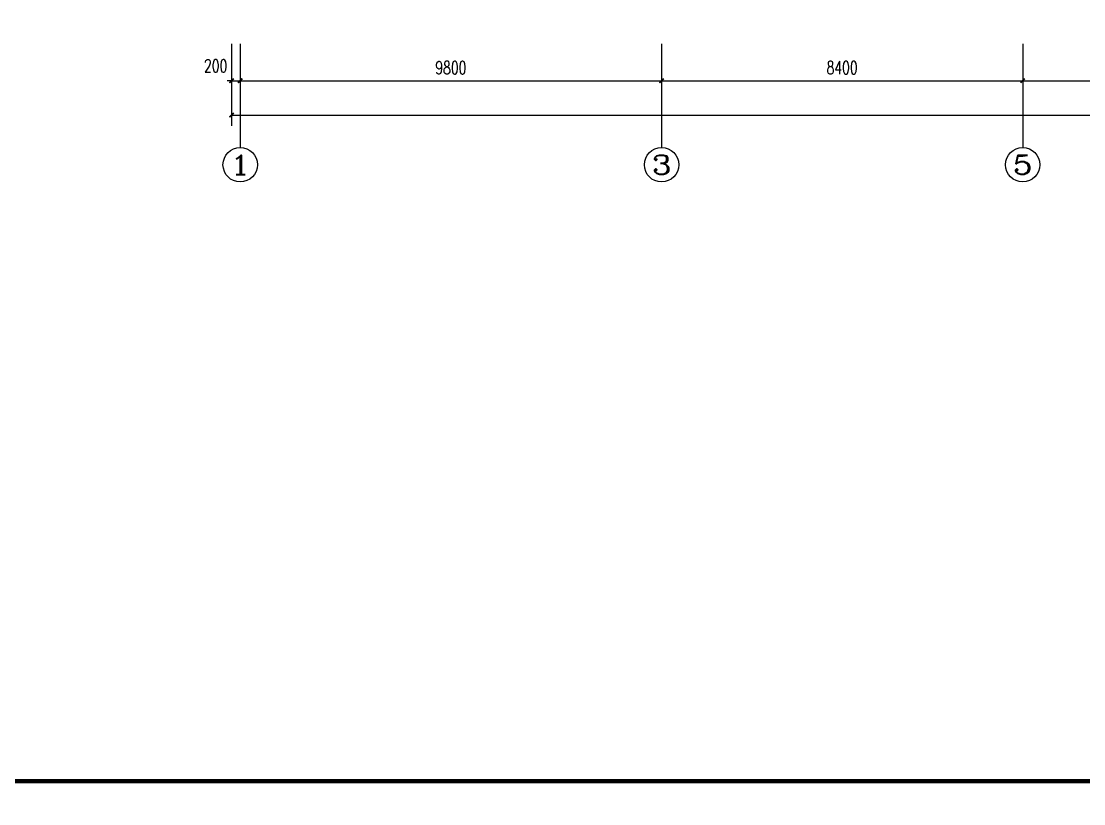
# Model space of a CAD drawing. Extents: x 2166032 to 5302137, y 581493 to 2416206.
# Drawn here: x 2445002 to 2469714, y 1033995 to 1052197 of the extents above; entities that cross this region are included whole.
import ezdxf
from ezdxf.enums import TextEntityAlignment as Align

# ---------------------------------------------------------------- set-up
doc = ezdxf.new("R2010")
doc.units = 0
doc.header["$LTSCALE"] = 1000
doc.header["$MEASUREMENT"] = 0
for name, color, linetype in [('AXIS', 3, 'Continuous'), ('AXIS_TEXT', 7, 'Continuous'), ('PUB_TITLE', 137, 'Continuous')]:
    doc.layers.add(name, color=color, linetype=linetype)
doc.styles.add('_TCH_AXIS', font='complex_.ttf')
doc.styles.add('COMPLEX', font='complex_.ttf')
doc.styles.add('DIM_FONT', font='simplex_.ttf', dxfattribs={"width": 0.7})
doc.dimstyles.new('DIMN', dxfattribs={"dimtxt": 300, "dimasz": 100, "dimexe": 250, "dimexo": 300, "dimgap": 150, "dimtad": 1, "dimdec": 0, "dimzin": 0, "dimdsep": 46, "dimtxsty": 'DIM_FONT', "dimblk": 'ARCHTICK', "dimcen": 0.09, "dimclrt": 7, "dimazin": 2, "dimtfac": 1, "dimtdec": 0, "dimtix": 1, "dimtmove": 2, "dimatfit": 3, "dimldrblk": 'ARCHTICK', "dimfxl": 1, "dimtolj": 1, "dimtzin": 0, "dimarcsym": 0})

# ---------------------------------------------------------------- blocks, each defined once
blk = doc.blocks.new('_ArchTick')
at = {"color": 0, "linetype": 'ByBlock', "const_width": 0.4}
blk.add_lwpolyline([(-0.5, -0.5), (0.5, 0.5)], dxfattribs=at)
blk = doc.blocks.new('*D2997')
at = {"layer": 'AXIS', "color": 0, "lineweight": -2}
for p, q in [((2449894, 1051670), (2449894, 1050564)), ((2450094, 1051670), (2450094, 1050564)), ((2449894, 1050814), (2449794, 1050814)), ((2449894, 1050814), (2450094, 1050814)), ((2450094, 1050814), (2450194, 1050814))]:
    blk.add_line(p, q, dxfattribs=at)
at = {"layer": 'Defpoints', "color": 0}
for p in [(2449894, 1051970), (2450094, 1051970), (2450094, 1050814)]:
    blk.add_point(p, dxfattribs=at)
at = {"layer": 'AXIS', "color": 0, "lineweight": -2, "xscale": 100, "yscale": 100, "zscale": 100}
blk.add_blockref('_ArchTick', (2449894, 1050814), dxfattribs=at)
at = {"layer": 'AXIS', "color": 0, "lineweight": -2, "xscale": 100, "yscale": 100, "zscale": 100, "rotation": 180}
blk.add_blockref('_ArchTick', (2450094, 1050814), dxfattribs=at)
at = {"layer": 'AXIS', "color": 7, "insert": (2449524, 1051159), "char_height": 300, "attachment_point": 5, "style": 'DIM_FONT'}
blk.add_mtext('\\A1;200', dxfattribs=at)
blk = doc.blocks.new('*D2998')
at = {"layer": 'AXIS', "color": 0, "lineweight": -2}
for p, q in [((2450094, 1051670), (2450094, 1050564)), ((2459894, 1051670), (2459894, 1050564)), ((2450094, 1050814), (2459894, 1050814))]:
    blk.add_line(p, q, dxfattribs=at)
at = {"layer": 'Defpoints', "color": 0}
for p in [(2450094, 1051970), (2459894, 1051970), (2459894, 1050814)]:
    blk.add_point(p, dxfattribs=at)
at = {"layer": 'AXIS', "color": 0, "lineweight": -2, "xscale": 100, "yscale": 100, "zscale": 100, "rotation": 180}
blk.add_blockref('_ArchTick', (2450094, 1050814), dxfattribs=at)
at = {"layer": 'AXIS', "color": 0, "lineweight": -2, "xscale": 100, "yscale": 100, "zscale": 100}
blk.add_blockref('_ArchTick', (2459894, 1050814), dxfattribs=at)
at = {"layer": 'AXIS', "color": 7, "insert": (2454994, 1051116), "char_height": 300, "attachment_point": 5, "style": 'DIM_FONT'}
blk.add_mtext('\\A1;9800', dxfattribs=at)
blk = doc.blocks.new('*D2999')
at = {"layer": 'AXIS', "color": 0, "lineweight": -2}
for p, q in [((2459894, 1051670), (2459894, 1050564)), ((2468294, 1051670), (2468294, 1050564)), ((2459894, 1050814), (2468294, 1050814))]:
    blk.add_line(p, q, dxfattribs=at)
at = {"layer": 'Defpoints', "color": 0}
for p in [(2459894, 1051970), (2468294, 1051970), (2468294, 1050814)]:
    blk.add_point(p, dxfattribs=at)
at = {"layer": 'AXIS', "color": 0, "lineweight": -2, "xscale": 100, "yscale": 100, "zscale": 100, "rotation": 180}
blk.add_blockref('_ArchTick', (2459894, 1050814), dxfattribs=at)
at = {"layer": 'AXIS', "color": 0, "lineweight": -2, "xscale": 100, "yscale": 100, "zscale": 100}
blk.add_blockref('_ArchTick', (2468294, 1050814), dxfattribs=at)
at = {"layer": 'AXIS', "color": 7, "insert": (2464094, 1051119), "char_height": 300, "attachment_point": 5, "style": 'DIM_FONT'}
blk.add_mtext('\\A1;8400', dxfattribs=at)
blk = doc.blocks.new('*D3000')
at = {"layer": 'AXIS', "color": 0, "lineweight": -2}
for p, q in [((2468294, 1051670), (2468294, 1050564)), ((2476694, 1051670), (2476694, 1050564)), ((2468294, 1050814), (2476694, 1050814))]:
    blk.add_line(p, q, dxfattribs=at)
at = {"layer": 'Defpoints', "color": 0}
for p in [(2468294, 1051970), (2476694, 1051970), (2476694, 1050814)]:
    blk.add_point(p, dxfattribs=at)
at = {"layer": 'AXIS', "color": 0, "lineweight": -2, "xscale": 100, "yscale": 100, "zscale": 100, "rotation": 180}
blk.add_blockref('_ArchTick', (2468294, 1050814), dxfattribs=at)
at = {"layer": 'AXIS', "color": 0, "lineweight": -2, "xscale": 100, "yscale": 100, "zscale": 100}
blk.add_blockref('_ArchTick', (2476694, 1050814), dxfattribs=at)
at = {"layer": 'AXIS', "color": 7, "insert": (2472494, 1051119), "char_height": 300, "attachment_point": 5, "style": 'DIM_FONT'}
blk.add_mtext('\\A1;8400', dxfattribs=at)
blk = doc.blocks.new('*D3012')
at = {"layer": 'AXIS', "color": 0, "lineweight": -2}
for p, q in [((2449894, 1051370), (2449894, 1049764)), ((2521394, 1051370), (2521394, 1049764)), ((2449894, 1050014), (2521394, 1050014))]:
    blk.add_line(p, q, dxfattribs=at)
at = {"layer": 'Defpoints', "color": 0}
for p in [(2449894, 1051670), (2521394, 1051670), (2521394, 1050014)]:
    blk.add_point(p, dxfattribs=at)
at = {"layer": 'AXIS', "color": 0, "lineweight": -2, "xscale": 100, "yscale": 100, "zscale": 100, "rotation": 180}
blk.add_blockref('_ArchTick', (2449894, 1050014), dxfattribs=at)
at = {"layer": 'AXIS', "color": 0, "lineweight": -2, "xscale": 100, "yscale": 100, "zscale": 100}
blk.add_blockref('_ArchTick', (2521394, 1050014), dxfattribs=at)
at = {"layer": 'AXIS', "color": 7, "insert": (2485644, 1050316), "char_height": 300, "attachment_point": 5, "style": 'DIM_FONT'}
blk.add_mtext('\\A1;71500', dxfattribs=at)
blk = doc.blocks.new('_AXISO')
blk.add_circle((0, 0), 0.5)
at = {"layer": 'AXIS_TEXT', "style": 'COMPLEX', "width": 1.171875}
blk.add_attdef('A', text='', height=0.56, dxfattribs=at).set_placement((-0.25, -0.28), (0.25, -0.28), align=Align.FIT)

msp = doc.modelspace()

# ---------------------------------------------------------------- linework, layer by layer
msp.add_circle((2604640.5, 1020101.3), 438608.5)
at = {"layer": 'AXIS'}
for p, q in [((2450094.4, 1051670.2), (2450094.4, 1049258.9)), ((2459894.4, 1051670.2), (2459894.4, 1049258.9)), ((2468294.4, 1051670.2), (2468294.4, 1049258.9))]:
    msp.add_line(p, q, dxfattribs=at)
at = {"layer": 'PUB_TITLE', "const_width": 100}
msp.add_lwpolyline([(2436024.2, 1034519.6), (2537624.2, 1034519.6), (2537624.2, 1091919.6), (2436024.2, 1091919.6)], close=True, dxfattribs=at)

# ---------------------------------------------------------------- block references
at = {"layer": 'AXIS'}
ref = msp.add_blockref('_AXISO', (2450094.4, 1048858.9), dxfattribs=dict(at, xscale=800, yscale=800, zscale=800))
ref.add_attrib('A', '1', dxfattribs={"layer": 'AXIS_TEXT', "height": 452.5, "style": '_TCH_AXIS', "width": 1.388087}).set_placement((2449868.1, 1048632.6), (2450320.6, 1048632.6), align=Align.FIT)
ref = msp.add_blockref('_AXISO', (2459894.4, 1048858.9), dxfattribs=dict(at, xscale=800, yscale=800, zscale=800))
ref.add_attrib('A', '3', dxfattribs={"layer": 'AXIS_TEXT', "height": 452.5, "style": '_TCH_AXIS', "width": 1.049113}).set_placement((2459668.1, 1048632.6), (2460120.6, 1048632.6), align=Align.FIT)
ref = msp.add_blockref('_AXISO', (2468294.4, 1048858.9), dxfattribs=dict(at, xscale=800, yscale=800, zscale=800))
ref.add_attrib('A', '5', dxfattribs={"layer": 'AXIS_TEXT', "height": 452.5, "style": '_TCH_AXIS', "width": 1.049113}).set_placement((2468068.1, 1048632.6), (2468520.6, 1048632.6), align=Align.FIT)

# ---------------------------------------------------------------- dimensions: what is measured, and where the dimension line sits
dim = msp.add_linear_dim(base=(2450094.4, 1050814.3), p1=(2449894.4, 1051970.2), p2=(2450094.4, 1051970.2), angle=0, dimstyle='DIMN', dxfattribs=at)
dim.commit()
dim.dimension.update_dxf_attribs({"geometry": '*D2997', "text_midpoint": (2449524.4, 1051159.3), "dimtype": 161})
for p1, p2, distance, picture, middle in [((2450094.4, 1051970.2), (2459894.4, 1051970.2), -1156, '*D2998', (2454994.4, 1051115.6)), ((2459894.4, 1051970.2), (2468294.4, 1051970.2), -1156, '*D2999', (2464094.4, 1051119.1)), ((2468294.4, 1051970.2), (2476694.4, 1051970.2), -1156, '*D3000', (2472494.4, 1051119.1)), ((2449894.4, 1051670.2), (2521394.4, 1051670.2), -1656, '*D3012', (2485644.4, 1050315.6))]:
    dim = msp.add_aligned_dim(p1=p1, p2=p2, distance=distance, dimstyle='DIMN', dxfattribs=at)
    dim.commit()
    dim.dimension.update_dxf_attribs({"geometry": picture, "text_midpoint": middle})

doc.saveas('drawing.dxf')
